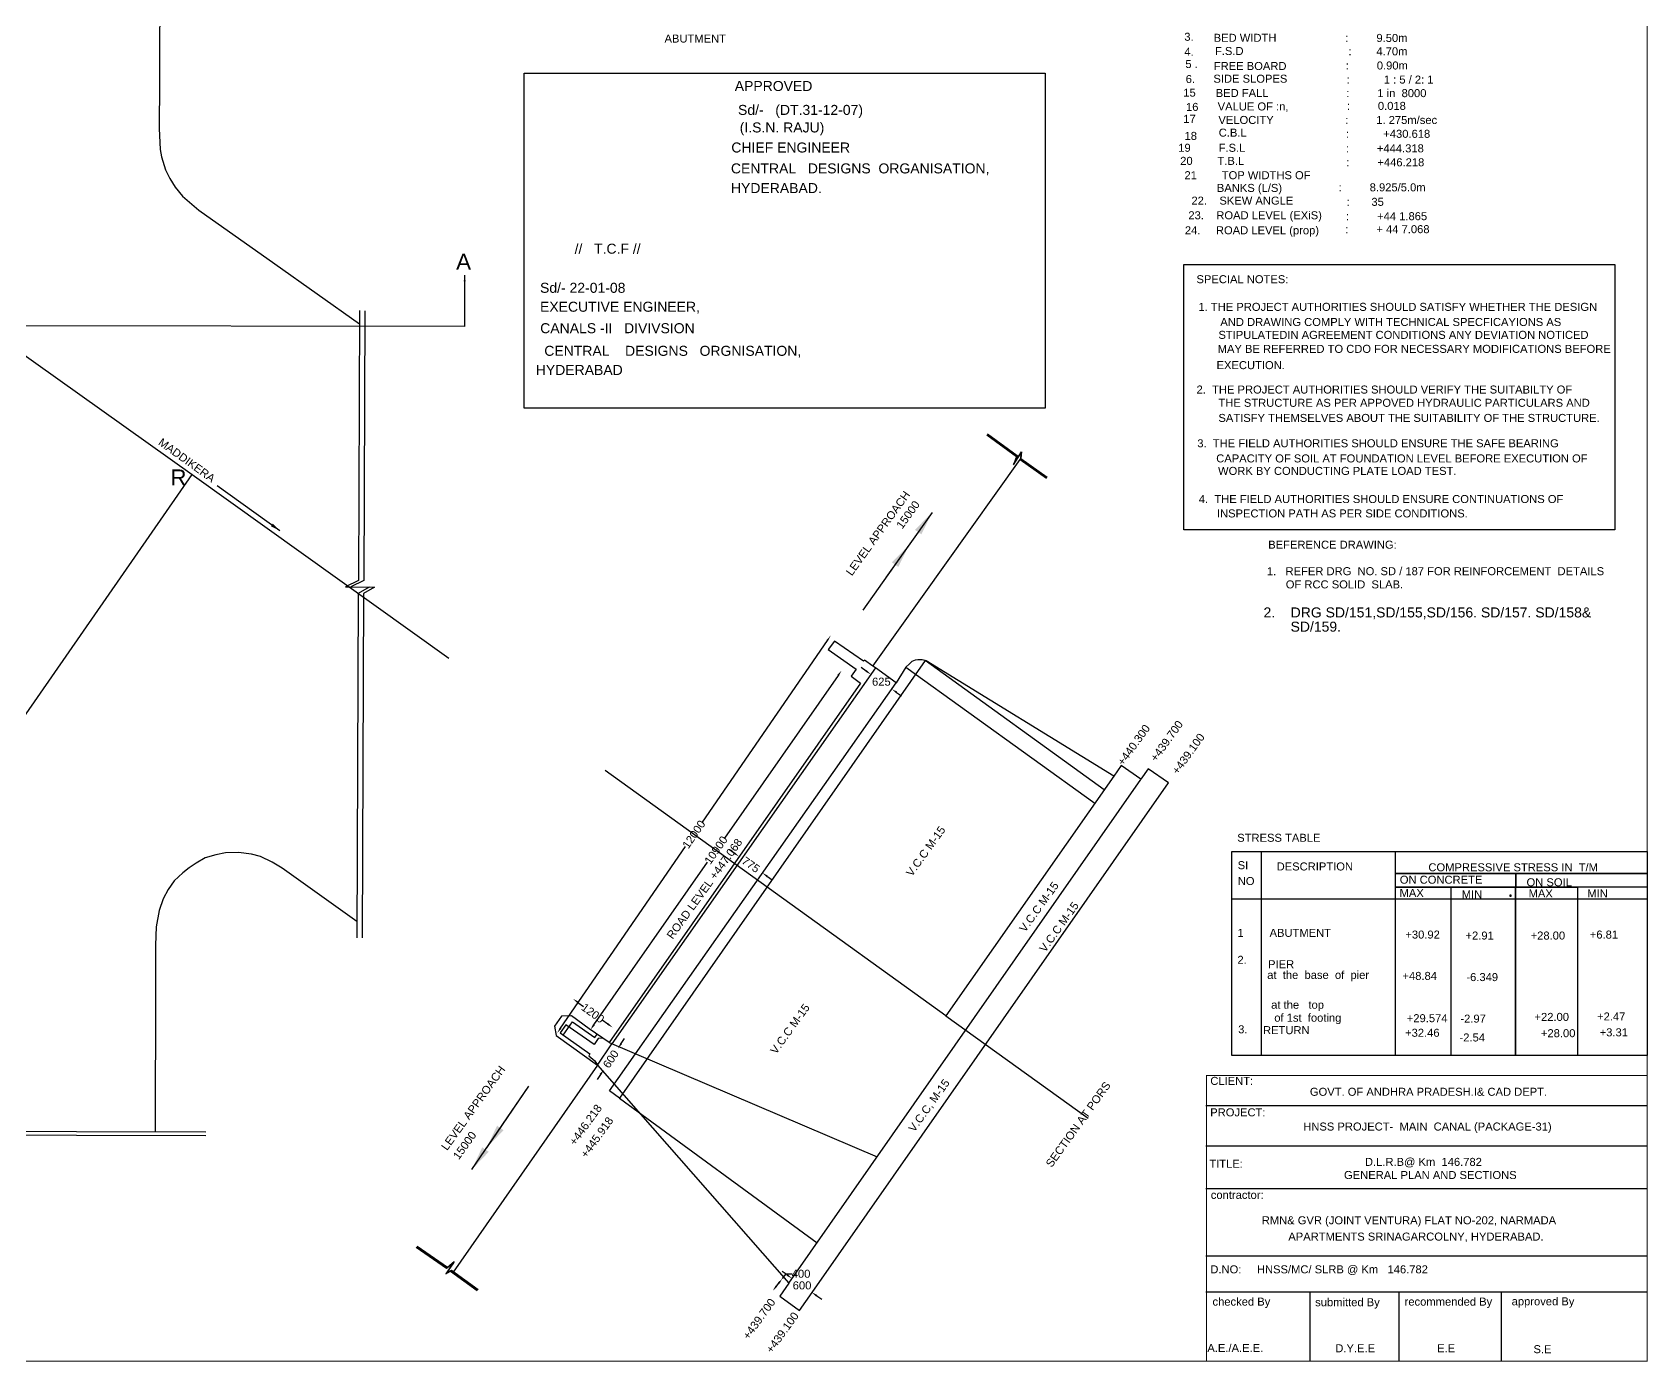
# Model space of a CAD drawing. Header units: inches. Extents: x -43035 to 47938, y -227984 to -120308.
# Drawn here: x 7560 to 47938, y -227984 to -194769 of the extents above; entities that cross this region are included whole.
import ezdxf

# ---------------------------------------------------------------- set-up
doc = ezdxf.new("R2010")
doc.units = ezdxf.units.IN
doc.header["$MEASUREMENT"] = 0
doc.styles.get("Standard").update_dxf_attribs({"font": 'arial.ttf'})
doc.dimstyles.new('ST100', dxfattribs={"dimtxt": 200, "dimasz": 150, "dimexe": 0, "dimexo": 300, "dimgap": 0.09, "dimtad": 0, "dimtih": 1, "dimtoh": 1, "dimdec": 0, "dimzin": 0, "dimdsep": 46, "dimtxsty": 'Standard', "dimcen": 0, "dimse1": 1, "dimse2": 1, "dimadec": 0, "dimazin": 0, "dimtfac": 1, "dimtdec": 0, "dimtofl": 0, "dimtmove": 0, "dimatfit": 3, "dimfxl": 2000, "dimtolj": 1, "dimtzin": 0, "dimarcsym": 0})

# ---------------------------------------------------------------- blocks, each defined once
blk = doc.blocks.new('*D88')
at = {"color": 0, "lineweight": -2, "transparency": 16777216}
for p, q in [((27429, -209968), (24305, -214507)), ((20765, -219650), (23889, -215111))]:
    blk.add_line(p, q, dxfattribs=at)
at = {"color": 0, "transparency": 16777216}
for points in [[(27408, -209954), (27449, -209982), (27514, -209845)], [(20744, -219636), (20786, -219664), (20680, -219774)]]:
    blk.add_solid(points, dxfattribs=at)
at = {"color": 0, "transparency": 16777216, "insert": (24097, -214809), "char_height": 200, "attachment_point": 5, "rotation": 55.4624}
blk.add_mtext('\\A1;12000', dxfattribs=at)
blk = doc.blocks.new('*D89')
at = {"color": 0, "lineweight": -2, "transparency": 16777216}
for p, q in [((27701, -210838), (24860, -214901)), ((21598, -219565), (24440, -215502))]:
    blk.add_line(p, q, dxfattribs=at)
at = {"color": 0, "transparency": 16777216}
for points in [[(27681, -210824), (27722, -210853), (27787, -210715)], [(21578, -219551), (21619, -219579), (21512, -219688)]]:
    blk.add_solid(points, dxfattribs=at)
at = {"color": 0, "transparency": 16777216, "insert": (24650, -215202), "char_height": 200, "attachment_point": 5, "rotation": 55.0336}
blk.add_mtext('\\A1;10900', dxfattribs=at)
blk = doc.blocks.new('*D90')
at = {"color": 0, "lineweight": -2, "transparency": 16777216}
for p, q in [((21200, -219009), (21338, -219108)), ((21944, -219547), (21806, -219447))]:
    blk.add_line(p, q, dxfattribs=at)
at = {"color": 0, "transparency": 16777216}
for points in [[(21215, -218989), (21185, -219029), (21078, -218921)], [(21958, -219527), (21929, -219567), (22065, -219635)]]:
    blk.add_solid(points, dxfattribs=at)
at = {"color": 0, "transparency": 16777216, "insert": (21572, -219278), "char_height": 200, "attachment_point": 5, "rotation": 324.1081}
blk.add_mtext('\\A1;1200', dxfattribs=at)
blk = doc.blocks.new('*D91')
at = {"color": 0, "lineweight": -2, "transparency": 16777216}
for p, q in [((22280, -220036), (22363, -219912)), ((21763, -220810), (21679, -220935))]:
    blk.add_line(p, q, dxfattribs=at)
at = {"color": 0, "transparency": 16777216}
for points in [[(22259, -220023), (22301, -220050), (22197, -220161)], [(21742, -220796), (21784, -220824), (21846, -220686)]]:
    blk.add_solid(points, dxfattribs=at)
at = {"color": 0, "transparency": 16777216, "insert": (22021, -220423), "char_height": 200, "attachment_point": 5, "rotation": 56.2401}
blk.add_mtext('\\A1;600', dxfattribs=at)
blk = doc.blocks.new('*D92')
at = {"color": 0, "lineweight": -2, "transparency": 16777216}
for p, q in [((25107, -215279), (24985, -215193)), ((25934, -215859), (26056, -215946))]:
    blk.add_line(p, q, dxfattribs=at)
at = {"color": 0, "transparency": 16777216}
for points in [[(25122, -215259), (25093, -215299), (25230, -215365)], [(25948, -215839), (25919, -215880), (25811, -215773)]]:
    blk.add_solid(points, dxfattribs=at)
at = {"color": 0, "transparency": 16777216, "insert": (25521, -215569), "char_height": 200, "attachment_point": 5, "rotation": 324.906}
blk.add_mtext('\\A1;775', dxfattribs=at)
blk = doc.blocks.new('*D93')
at = {"color": 0, "lineweight": -2, "transparency": 16777216}
for p, q in [((26161, -226094), (26216, -226024)), ((26309, -225906), (26402, -225788)), ((26402, -225788), (26552, -225788))]:
    blk.add_line(p, q, dxfattribs=at)
at = {"color": 0, "transparency": 16777216}
for points in [[(26141, -226079), (26181, -226110), (26068, -226213)], [(26197, -226008), (26236, -226039), (26309, -225906)]]:
    blk.add_solid(points, dxfattribs=at)
at = {"color": 0, "transparency": 16777216, "insert": (26776, -225788), "char_height": 200, "attachment_point": 5}
blk.add_mtext('\\A1;400', dxfattribs=at)
blk = doc.blocks.new('*D94')
at = {"color": 0, "lineweight": -2, "transparency": 16777216}
for p, q in [((26428, -225818), (26305, -225732)), ((27172, -226339), (27295, -226425))]:
    blk.add_line(p, q, dxfattribs=at)
at = {"color": 0, "transparency": 16777216}
for points in [[(26442, -225798), (26414, -225839), (26551, -225904)], [(27187, -226319), (27158, -226360), (27049, -226253)]]:
    blk.add_solid(points, dxfattribs=at)
at = {"color": 0, "transparency": 16777216, "insert": (26800, -226079), "char_height": 200, "attachment_point": 5}
blk.add_mtext('\\A1;600', dxfattribs=at)
blk = doc.blocks.new('*D95')
at = {"color": 0, "lineweight": -2, "transparency": 16777216}
for p, q in [((28402, -210728), (28279, -210641)), ((29164, -211263), (29286, -211349))]:
    blk.add_line(p, q, dxfattribs=at)
at = {"color": 0, "transparency": 16777216}
for points in [[(28416, -210707), (28388, -210748), (28525, -210814)], [(29178, -211242), (29149, -211283), (29041, -211177)]]:
    blk.add_solid(points, dxfattribs=at)
at = {"color": 0, "transparency": 16777216, "insert": (28783, -210995), "char_height": 200, "attachment_point": 5}
blk.add_mtext('\\A1;625', dxfattribs=at)

msp = doc.modelspace()

# ---------------------------------------------------------------- linework, layer by layer
at = {"const_width": 25}
for points in [[(-43022.9, -136889.6), (47925.5, -136889.6), (47925.5, -227971.5), (-43022.9, -227971.5)], [(47925.5, -227971.5), (36911.4, -227971.5), (36911.4, -220834.7), (47925.5, -220834.7)]]:
    msp.add_lwpolyline(points, close=True, dxfattribs=at)
for points in [[(9263.3, -154029.4), (9258.7, -162911.1), (10817.7, -170846.9), (10738.7, -196030.2), (10728.5, -197170.9), (10752.3, -197697.2), (10793.1, -197884), (10891.7, -198203.2), (10997, -198423.9), (11128.2, -198641.5), (11311.9, -198860.8), (11724.9, -199211.7), (13623, -200550), (15741, -202051.5)], [(-42210.8, -167858.6), (-23355.4, -181008.3), (-9757.5, -190642.4), (11553.2, -205819.1), (17968.7, -210405.3)], [(15742.4, -201722.1), (15715, -208462.1), (15391.9, -208620.2), (15981, -208633.5), (15707.1, -208787.7), (15668.6, -217394.7)], [(15875, -201725.1), (15847.7, -208465.1), (15524.5, -208623.2), (16113.6, -208636.5), (15839.7, -208790.7), (15801.2, -217397.8)], [(31422.5, -204822.5), (32160.7, -205366), (32082.9, -205574.2), (32273.7, -205274.2), (32254.9, -205441.8), (32912.9, -205909.4)], [(31436.2, -204800.6), (32174.4, -205344), (32096.7, -205552.2), (32287.4, -205252.3), (32268.6, -205419.9), (32926.7, -205887.5)], [(26468, -226022.9), (26243.9, -226350.4), (26732.8, -226701.1), (27049.5, -226253.1), (35957.2, -213520.2), (35453.5, -213167.8), (35267.4, -213433.7), (34772.9, -213087.7), (34591.5, -213355.1), (29901.9, -210476.5), (29806, -210448.6), (29696.6, -210445), (29628.1, -210457), (29546.3, -210487.1), (29483.8, -210548.3), (29398.4, -210631.2), (29151.2, -211019.4), (28638.6, -210651.9), (28573.9, -210605.6), (32254.9, -205441.7)], [(28573.9, -210605.6), (28358.2, -210452.6), (28334.8, -210483.8), (27613.1, -209980.3), (27453.5, -210193), (28155.1, -210681), (28026.3, -210857.5), (28263.9, -211031), (21978, -220011.6), (21482.9, -219667.3), (21033.8, -219346.7), (20790.9, -219354.1), (20610, -219602.6), (20651.6, -219832), (21685, -220573.1), (26468, -226022.9)], [(34355.3, -213692.2), (29875.1, -210468.7), (22237.7, -221397.9), (21983.5, -221220.2), (29151.2, -211019.4)], [(28638.6, -210651.9), (22042.8, -220039.3)], [(29398.4, -210631.2), (34116.5, -214033.1)], [(34591.5, -213355.1), (30396.6, -219342.4), (21883, -213212.2)], [(26468, -226022.9), (35272.7, -213437.4)], [(15670.4, -216985.6), (13808.8, -215650.7), (13557.5, -215503.4), (13261.5, -215361.1), (13035.5, -215299.8), (12711.7, -215259.2), (12387.9, -215267.8), (12149.4, -215322.8), (11884.8, -215398.7), (11654.1, -215527), (11481.2, -215642.2), (11318.7, -215773.1), (11105.8, -215967.8), (10953.8, -216182.5), (10833.2, -216420.8), (10731, -216711.4), (10657.5, -217115.6), (10641.8, -217579.1), (10641.8, -218656), (10632.9, -222236.8)], [(21818.5, -219900.7), (21707.8, -219908.6), (21604.7, -220058.6), (20894.7, -219570.6), (20755.7, -219767.7), (21496.1, -220290.3), (21468, -220344.4), (21618.2, -220463.3), (21685, -220573.1)], [(20833.5, -219822.7), (21060, -219495.8), (21619.4, -219883.3), (21676.1, -219801.7)], [(30396.6, -219342.4), (33950.8, -221896.1)], [(21685, -220573.1), (22042.8, -220039.3)], [(21978, -220011.6), (28675.6, -222867.4)], [(21685, -220573.1), (18079, -225747.8)], [(22237.7, -221397.9), (27176.3, -225010.5)], [(36897.5, -221584.1), (47925.5, -221584.1)], [(-34389.1, -222272.8), (-11273.7, -222272.8), (-11127.6, -221925.2), (-10883.1, -222577.5), (-10754.8, -222274.7), (11900.2, -222331.1)], [(-34388.9, -222181.6), (-11273.5, -222181.6), (-11127.4, -221834), (-10882.9, -222486.3), (-10754.5, -222183.5), (11900.4, -222239.9)], [(36897.5, -222590.1), (47925.5, -222590.1)], [(36897.5, -223654), (47925.5, -223654)], [(17156.9, -225125.8), (17915.1, -225651.2), (18084.5, -225510.2), (17893.4, -225790), (18012.8, -225722.8), (18677.6, -226207.3)], [(17180.4, -225098), (17938.6, -225623.4), (18108, -225482.4), (17916.9, -225762.2), (18036.4, -225695), (18701.2, -226179.5)], [(36897.5, -225341.1), (47925.5, -225341.1)], [(36897.5, -226242.9), (47925.5, -226242.9)], [(39490.7, -226242.9), (39490.7, -227971.5)], [(41713.7, -226242.9), (41713.7, -227971.5)], [(44276.6, -226242.9), (44276.6, -227971.5)]]:
    msp.add_lwpolyline(points)
for points in [[(19857.5, -195789.1), (32878.1, -195789.1), (32878.1, -204163.9), (19857.5, -204163.9)], [(36346.4, -200567), (47115.7, -200567), (47115.7, -207197.7), (36346.4, -207197.7)], [(37544.4, -215241), (47925.5, -215241), (47925.5, -220333.5), (37544.4, -220333.5)], [(37544.4, -215241), (47925.5, -215241), (47925.5, -216424), (37544.4, -216424)], [(37544.4, -215241), (38276.6, -215241), (38276.6, -220333.5), (37544.4, -220333.5)], [(41631.2, -215241), (47925.5, -215241), (47925.5, -220333.5), (41631.2, -220333.5)], [(41631.2, -215241), (47925.5, -215241), (47925.5, -215785.2), (41631.2, -215785.2)], [(41631.2, -215785.2), (44643.3, -215785.2), (44643.3, -216127.2), (41631.2, -216127.2)], [(44643.3, -215785.2), (47925.5, -215785.2), (47925.5, -216127.2), (44643.3, -216127.2)], [(41631.2, -216127.2), (44637.6, -216127.2), (44637.6, -220333.5), (41631.2, -220333.5)], [(41631.2, -216127.2), (43013.3, -216127.2), (43013.3, -220333.5), (41631.2, -220333.5)], [(44527.7, -216331.1), (44495.9, -216331.1), (44495.9, -216351.4), (44527.7, -216351.4)], [(44637.6, -216127.2), (46187.3, -216127.2), (46187.3, -220333.5), (44637.6, -220333.5)]]:
    msp.add_lwpolyline(points, close=True)

# ---------------------------------------------------------------- texts
for s, height, p in [(' ABUTMENT', 200, (23285.3, -195026)), ('   3.', 200, (36122.8, -194980.5)), ('  BED WIDTH  ', 200, (36934.9, -195006.7)), ('    :         9.50m', 200, (40071.2, -195010)), ('   4.', 200, (36122.8, -195355.6)), ('   F.S.D', 200, (36889.1, -195335.5)), ('    :        4.70m', 200, (40147.1, -195344.2)), ('   5 .', 200, (36149, -195660.9)), ('   6.           ', 200, (36157.7, -196035.9)), ('   SIDE SLOPES', 200, (36850.5, -196028.5)), ('   FREE BOARD', 200, (36860.2, -195710.9)), ('    :         0.90m', 200, (40080.4, -195697.9)), ('   APPROVED', 250, (24826.9, -196235.8)), (' 15', 200, (36252.6, -196376.5)), ('  BED FALL', 200, (36985.4, -196384.7)), ('    :         1 in  8000', 200, (40093.7, -196388.7)), ('    :           1 : 5 / 2: 1', 200, (40100.4, -196049.9)), ('    Sd/-   (DT.31-12-07)', 250, (24812.2, -196833)), (' 16', 200, (36320, -196732.6)), ('   VALUE OF :n,', 200, (36956.5, -196721.6)), ('    :         0.018', 200, (40107, -196707.5)), ('     (I.S.N. RAJU)', 250, (24757.4, -197271.1)), (' 17', 200, (36252.6, -197031)), ('    VELOCITY', 200, (36897.4, -197058.8)), ('    :         1. 275m/sec', 200, (40067.1, -197059.6)), (' 18', 200, (36283.9, -197456.9)), (' C.B.L', 200, (37138.3, -197376.5)), ('    :           +430.618', 200, (40087.1, -197405)), ('      CHIEF ENGINEER', 250, (24450.6, -197772.2)), (' 19         F.S.L', 200, (36126.8, -197754.1)), ('    :         +444.318  ', 200, (40082.7, -197768.5)), ('        CENTRAL   DESIGNS  ORGANISATION,', 250, (24247.2, -198294.7)), (' 20        T.B.L', 200, (36175, -198081.4)), ('   21        TOP WIDTHS OF', 200, (36126.9, -198439.3)), ('    :         +446.218', 200, (40094.8, -198117.1)), ('     HYDERABAD.', 250, (24538.1, -198786.2)), ('   BANKS (L/S)', 200, (36936.4, -198756.9)), ('    :         8.925/5.0m', 200, (39902.2, -198742.2)), ('    22.    SKEW ANGLE', 200, (36223.3, -199074.6)), ('      :       35', 200, (39945.3, -199104.8)), ('    23.    ROAD LEVEL (EXiS)     ', 200, (36146.2, -199440.4)), ('     :         +44 1.865', 200, (40010.5, -199463.4)), ('   24.     ROAD LEVEL (prop)', 200, (36136.5, -199815.8)), ('    :         + 44 7.068', 200, (40070.7, -199788)), ('  //   T.C.F //', 250, (20922.4, -200301.3)), ('A', 400, (18153.8, -200698.2)), ('Sd/- 22-01-08', 250, (20250.8, -201277.8)), (' SPECIAL NOTES:', 200, (36581.8, -201038.5)), ('    EXECUTIVE ENGINEER,', 250, (19863, -201750.8)), ('  1. THE PROJECT AUTHORITIES SHOULD SATISFY WHETHER THE DESIGN', 200, (36553.4, -201728.7)), ('   CANALS -II   DIVIVSION', 250, (19964.6, -202287.2)), (' STIPULATEDIN AGREEMENT CONDITIONS ANY DEVIATION NOTICED', 200, (37130.8, -202428.5)), (' AND DRAWING COMPLY WITH TECHNICAL SPECFICAYIONS AS', 200, (37178.2, -202107)), ('      CENTRAL    DESIGNS   ORGNISATION,', 250, (19776, -202852.5)), (' MAY BE REFERRED TO CDO FOR NECESSARY MODIFICATIONS BEFORE', 200, (37111.9, -202778.3)), ('     HYDERABAD', 250, (19659.9, -203330.8)), (' EXECUTION.', 200, (37083.5, -203184.9)), ('  2.  THE PROJECT AUTHORITIES SHOULD VERIFY THE SUITABILTY OF', 200, (36505.8, -203794.7)), (' THE STRUCTURE AS PER APPOVED HYDRAULIC PARTICULARS AND', 200, (37130.5, -204125.6)), (' SATISFY THEMSELVES ABOUT THE SUITABILITY OF THE STRUCTURE.', 200, (37130.5, -204503.8)), ('  3.  THE FIELD AUTHORITIES SHOULD ENSURE THE SAFE BEARING', 200, (36524.7, -205137.3)), ('  CAPACITY OF SOIL AT FOUNDATION LEVEL BEFORE EXECUTION OF', 200, (36998, -205515.6)), ('R', 400, (11010.7, -206091.6)), (' WORK BY CONDUCTING PLATE LOAD TEST.', 200, (37121.1, -205827.6)), ('  4.  THE FIELD AUTHORITIES SHOULD ENSURE CONTINUATIONS OF ', 200, (36562.7, -206530.6)), (' INSPECTION PATH AS PER SIDE CONDITIONS.', 200, (37092.8, -206889.9)), (' BEFERENCE DRAWING:', 200, (38374.9, -207670.8)), ('  1.   REFER DRG  NO. SD / 187 FOR REINFORCEMENT  DETAILS', 200, (38264.6, -208333.2)), ('  OF RCC SOLID  SLAB.', 200, (38736.3, -208663.5)), (' 2.    DRG SD/151,SD/155,SD/156. SD/157. SD/158&', 250, (38238, -209388.6)), (' SD/159.', 250, (38913.9, -209744.4)), ('   STRESS TABLE', 200, (37445.1, -214993.8)), ('   SI', 200, (37455.8, -215678.6)), ('   DESCRIPTION', 200, (38430.6, -215710.7)), ('   COMPRESSIVE STRESS IN  T/M', 200, (42223.8, -215731.4)), ('    NO', 200, (37380.8, -216074.5)), ('    ON CONCRETE', 200, (41431.2, -216041.7)), ('   ON SOIL', 200, (44676.9, -216105.9)), ('      MAX', 200, (41270.5, -216373.4)), ('      MIN', 200, (42823.7, -216405.5)), ('      MAX', 200, (44495.9, -216385.5)), ('      MIN ', 200, (45963.4, -216385.5)), ('     1', 200, (37295.1, -217369.2)), ('     ABUTMENT', 200, (38098.5, -217369.2)), (' +30.92', 200, (41802.9, -217412.6)), (' +6.81', 200, (46413.3, -217412.7)), (' +2.91', 200, (43306.5, -217436.8)), (' +28.00', 200, (44934.7, -217436.8)), ('     2.', 200, (37295.1, -218043.4)), ('   PIER', 200, (38216.1, -218152.8)), ('   at  the  base  of  pier', 200, (38194.7, -218420.3)), (' +48.84', 200, (41730.8, -218445.2)), (' -6.349', 200, (43328.5, -218474.7)), (' at the   top', 200, (38449, -219165.7)), ('    3.', 200, (37391.3, -219779.2)), ('    RETURN          ', 200, (38012.6, -219800.6)), ('  of 1st  footing', 200, (38449, -219489.9)), (' +29.574', 200, (41838.9, -219501.9)), (' -2.97', 200, (43178.6, -219512.6)), (' +22.00', 200, (45031.1, -219469.8)), (' +2.47', 200, (46595.7, -219459.1)), (' +3.31', 200, (46660, -219855)), (' +32.46', 200, (41796.1, -219865.7)), (' -2.54', 200, (43157.2, -219983.4)), (' +28.00', 200, (45191.8, -219876.4)), ('    CLIENT:', 200, (36695.4, -221068.4)), ('   GOVT. OF ANDHRA PRADESH.I& CAD DEPT.', 200, (39261.1, -221340.3)), ('   PROJECT:', 200, (36770.4, -221854.3)), ('    HNSS PROJECT-  MAIN  CANAL (PACKAGE-31)', 200, (39018, -222208.9)), (' D.L.R.B@ Km  146.782', 200, (40792.6, -223091.7)), ('     TITLE:', 200, (36592.2, -223138.2)), ('    GENERAL PLAN AND SECTIONS', 200, (40036.7, -223420)), ('     contractor:', 200, (36629.6, -223917.1)), ('   RMN& GVR (JOINT VENTURA) FLAT NO-202, NARMADA', 200, (38058.5, -224551.4)), ('   APARTMENTS SRINAGARCOLNY, HYDERABAD.', 200, (38722.4, -224958.4)), ('       D.NO:     HNSS/MC/ SLRB @ Km   146.782', 200, (36462.9, -225777.1)), ('    checked By', 200, (36749.8, -226583.3)), ('    submitted By', 200, (39316, -226598.3)), ('    recommended By', 200, (41551.9, -226583.3)), (' approved By', 200, (44459.9, -226575.8)), ('    A.E./A.E.E.', 200, (36620.8, -227741.4)), ('      D.Y.E.E', 200, (39664.2, -227748.9)), ('         E.E', 200, (41975.5, -227748.9)), ('      S.E', 200, (44618, -227771.5))]:
    msp.add_text(s, height=height).set_placement(p)
for s, rotation, p in [('MADDIKERA', 324.20649, (10691.1, -205056.5)), (' LEVEL APPROACH', 54.23707, (27999, -208428.6)), (' 15000', 54.23707, (29258.4, -207259.1)), (' +439.700', 54.23707, (35606.1, -213072)), (' +440.300', 54.23707, (34783, -213172.2)), (' +439.100', 54.23707, (36148.1, -213392.8)), (' V.C.C M-15', 54.23707, (29501.2, -215941.9)), (' ROAD LEVEL +447.068', 54.23707, (23519.2, -217505.9)), (' V.C.C M-15', 54.23707, (32330.8, -217334.6)), (' V.C.C M-15', 54.23707, (32832.6, -217835.9)), (' V.C.C M-15', 54.23707, (26107.8, -220382.5)), (' LEVEL APPROACH', 54.23707, (17881.4, -222786.8)), (' V.C.C, M-15', 54.23707, (29560.6, -222327.5)), (' SECTION AT PORS', 54.23707, (32993.2, -223209.8)), (' +446.218', 54.23707, (21081.8, -222663.3)), (' +445.918', 54.23707, (21365.9, -222975.5)), (' 15000', 54.23707, (18174.5, -223017.5)), (' +439.700', 54.23707, (25417.8, -227511.8)), (' +439.100', 54.23707, (26000.2, -227852.3))]:
    msp.add_text(s, height=200, rotation=rotation).set_placement(p)

# ---------------------------------------------------------------- dimensions: what is measured, and where the dimension line sits
for p1, p2, distance, text, override, picture, middle in [((20674.7, -219770.2), (27508.4, -209841.1), -6.3, '12000', {"dimtih": 0}, '*D88', (24096.7, -214809.3)), ((27757.7, -210694.8), (21482.9, -219667.3), 36, '10900', {"dimtih": 0, "dimtoh": 1}, '*D89', (24649.8, -215201.7)), ((25238.6, -215353.2), (25819.3, -215761.3), -14.6, '775', {"dimtih": 0}, '*D92', (25520.5, -215569.2)), ((21080.2, -218918.4), (22066.9, -219632.5), -3, '1200', {"dimtih": 0}, '*D90', (21571.8, -219277.9)), ((21848, -220686.8), (22198.6, -220162.4), 2.3, '600', {"dimtih": 0}, '*D91', (22021.4, -220423.4))]:
    dim = msp.add_aligned_dim(p1=p1, p2=p2, distance=distance, text=text, dimstyle='ST100', override=override)
    dim.commit()
    dim.dimension.update_dxf_attribs({"geometry": picture, "text_midpoint": middle})
for p1, p2, distance, text, picture, middle in [((28558, -210766.6), (29074.1, -211129.2), -57.9, '625', '*D95', (28782.8, -210995.2)), ((26062.9, -226208.2), (26303.5, -225901.4), -6.9, '400', '*D93', (26776.2, -225787.6)), ((26551.5, -225903.6), (27050, -226252.4), -0.9, '600', '*D94', (26800.2, -226078.7))]:
    dim = msp.add_aligned_dim(p1=p1, p2=p2, distance=distance, text=text, dimstyle='ST100')
    dim.commit()
    dim.dimension.update_dxf_attribs({"geometry": picture, "text_midpoint": middle})

# ---------------------------------------------------------------- leaders
for points, override in [([(18367.2, -200838.2), (18363.8, -202119.5), (-10366.5, -202076.1)], {"dimgap": 0.09, "dimtad": 0}), ([(4994.8, -212965.2), (6062, -213727.4), (11553.2, -205819.1)], {"dimgap": 0.09, "dimtad": 0}), ([(13750.9, -207225.4), (12178.6, -206096.9)], {"dimasz": 250, "dimgap": 0.09, "dimtad": 0}), ([(30049.8, -206766.6), (28897.5, -208393.3)], {"dimasz": 600, "dimgap": 0.09, "dimtad": 0}), ([(29473.6, -207579.9), (28321.3, -209206.6)], {"dimasz": 600, "dimgap": 0.09, "dimtad": 0}), ([(18547.5, -223179.3), (19972.4, -221103.6)], {"dimasz": 600, "dimgap": 0.09, "dimtad": 0}), ([(18918.3, -222639.3), (19972.4, -221103.6)], {"dimasz": 600, "dimgap": 0.09, "dimtad": 0})]:
    msp.add_leader(points, dimstyle='ST100', override=override)

doc.saveas('drawing.dxf')
